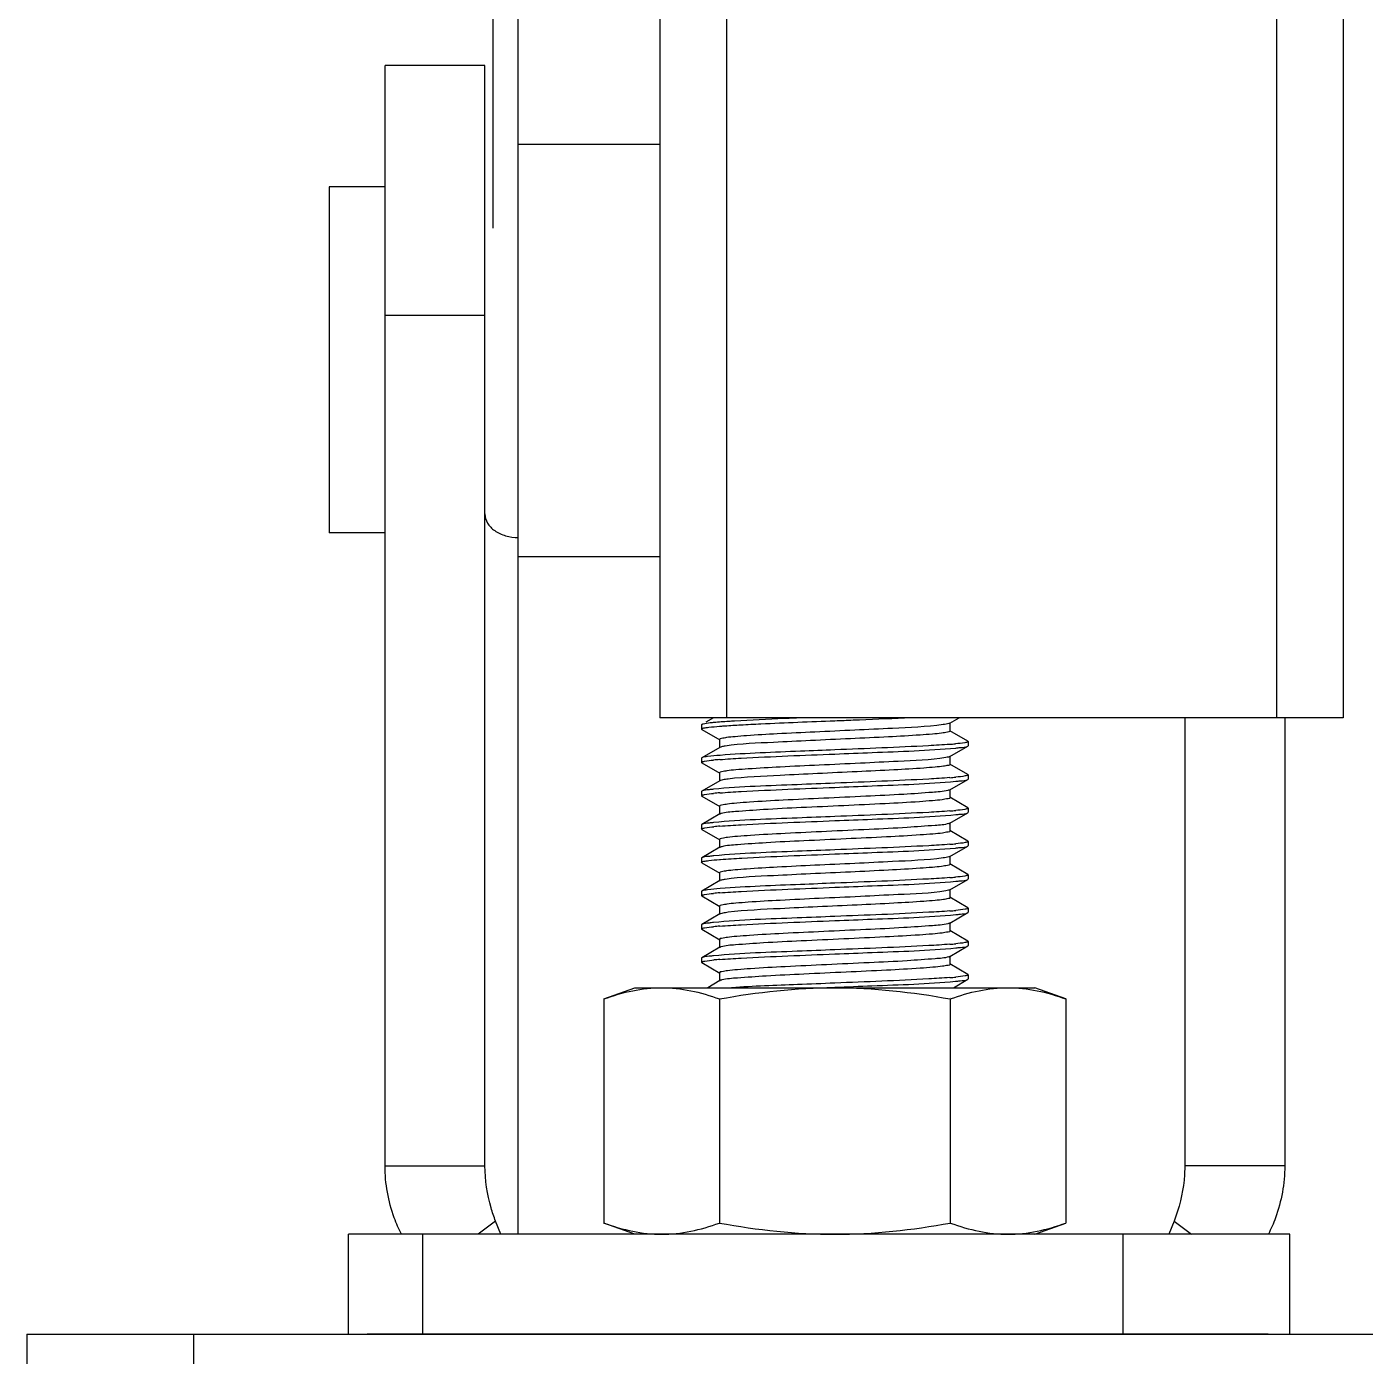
# Model space of a CAD drawing. Extents: x 27938 to 1042331, y -235042 to 1535213.
# Drawn here: x 700712 to 701427, y 752206 to 752916 of the extents above; entities that cross this region are included whole.
import ezdxf

# ---------------------------------------------------------------- set-up
doc = ezdxf.new("R2010")
doc.units = 0
doc.header["$LTSCALE"] = 1000
doc.header["$MEASUREMENT"] = 0

msp = doc.modelspace()

# ---------------------------------------------------------------- linework, layer by layer
at = {"linetype": 'Continuous'}
for p, q in [((700961.02, 752808.75), (700961.02, 755822.41)), ((701049.99, 755506.82), (701049.99, 752547.21)), ((701085.58, 755506.82), (701085.58, 752547.21)), ((701379.2, 755506.82), (701379.2, 752547.21)), ((701414.79, 755506.82), (701414.79, 752547.21)), ((700974.37, 752271.35), (700974.37, 753345.32)), ((700903.19, 752307.87), (700903.19, 752895.58)), ((700956.57, 752895.58), (700903.19, 752895.58)), ((700956.57, 752307.87), (700956.57, 752895.58)), ((701049.99, 752853.34), (700974.37, 752853.34)), ((700903.19, 752830.85), (700873.4, 752830.85)), ((700956.57, 752762.11), (700903.19, 752762.11)), ((700903.19, 752645.91), (700873.4, 752645.91)), ((701049.99, 752633.1), (700974.37, 752633.1)), ((701414.79, 752547.21), (701049.99, 752547.21)), ((701078.6, 752547.21), (701074.57, 752544.88)), ((701204.77, 752544.32), (701209.77, 752547.21)), ((701330.26, 752547.21), (701330.26, 752307.87)), ((701383.65, 752547.21), (701383.65, 752307.87)), ((701072.41, 752543.62), (701072.24, 752543.43)), ((701072.24, 752543.43), (701072.24, 752541.2)), ((701072.41, 752541.01), (701072.24, 752541.2)), ((701072.41, 752541.01), (701082.06, 752535.42)), ((701081.88, 752542.7), (701082.38, 752542.74)), ((701214.43, 752534.73), (701204.77, 752540.32)), ((701204.97, 752540.09), (701204.97, 752544.54)), ((701082.06, 752531.42), (701072.41, 752525.83)), ((701081.87, 752535.64), (701081.87, 752531.2)), ((701204.77, 752526.52), (701214.43, 752532.11)), ((701214.43, 752534.73), (701214.6, 752534.53)), ((701214.43, 752532.11), (701214.6, 752532.31)), ((701214.6, 752534.53), (701214.6, 752532.31)), ((701072.41, 752525.83), (701072.24, 752525.63)), ((701072.24, 752525.63), (701072.24, 752523.41)), ((701204.97, 752522.3), (701204.97, 752526.75)), ((701072.41, 752523.22), (701072.24, 752523.41)), ((701072.41, 752523.22), (701082.06, 752517.62)), ((701081.87, 752517.85), (701081.87, 752513.4)), ((701214.43, 752516.93), (701204.77, 752522.52)), ((701214.43, 752516.93), (701214.6, 752516.74)), ((701082.06, 752513.63), (701072.41, 752508.03)), ((701082.33, 752513.75), (701082.06, 752513.63)), ((701204.77, 752508.73), (701214.43, 752514.32)), ((701214.43, 752514.32), (701214.6, 752514.51)), ((701214.6, 752516.74), (701214.6, 752514.51)), ((701072.41, 752508.03), (701072.24, 752507.84)), ((701072.24, 752507.84), (701072.24, 752505.62)), ((701072.41, 752505.42), (701072.24, 752505.61)), ((701072.41, 752505.42), (701082.06, 752499.83)), ((701214.43, 752499.14), (701204.77, 752504.73)), ((701204.97, 752504.5), (701204.97, 752508.95)), ((701082.06, 752495.83), (701072.41, 752490.24)), ((701081.87, 752500.05), (701081.87, 752495.61)), ((701204.77, 752490.93), (701214.43, 752496.52)), ((701214.43, 752499.14), (701214.6, 752498.94)), ((701214.43, 752496.52), (701214.6, 752496.72)), ((701214.6, 752498.94), (701214.6, 752496.72)), ((701072.41, 752490.24), (701072.24, 752490.04)), ((701072.24, 752490.04), (701072.24, 752487.82)), ((701204.77, 752490.93), (701204.42, 752490.78)), ((701204.97, 752486.71), (701204.97, 752491.16)), ((701072.41, 752487.63), (701072.24, 752487.82)), ((701072.41, 752487.63), (701082.06, 752482.03)), ((701081.87, 752482.26), (701081.87, 752477.81)), ((701214.43, 752481.34), (701204.77, 752486.93)), ((701214.43, 752481.34), (701214.6, 752481.15)), ((701214.6, 752481.15), (701214.6, 752478.92)), ((701082.06, 752478.04), (701072.41, 752472.44)), ((701204.77, 752473.14), (701214.43, 752478.73)), ((701214.43, 752478.73), (701214.6, 752478.92)), ((701072.41, 752472.44), (701072.24, 752472.25)), ((701072.24, 752472.25), (701072.24, 752470.03)), ((701072.41, 752469.83), (701072.24, 752470.03)), ((701072.41, 752469.83), (701082.06, 752464.24)), ((701081.88, 752471.52), (701082.38, 752471.56)), ((701214.43, 752463.55), (701204.77, 752469.14)), ((701204.97, 752468.91), (701204.97, 752473.36)), ((701082.06, 752460.24), (701072.41, 752454.65)), ((701081.87, 752464.46), (701081.87, 752460.02)), ((701204.77, 752455.34), (701214.43, 752460.93)), ((701214.43, 752463.55), (701214.6, 752463.35)), ((701214.43, 752460.93), (701214.6, 752461.13)), ((701214.6, 752463.35), (701214.6, 752461.13)), ((701072.41, 752454.65), (701072.24, 752454.45)), ((701072.24, 752454.45), (701072.24, 752452.23)), ((701204.97, 752451.12), (701204.97, 752455.57)), ((701072.41, 752452.04), (701072.24, 752452.23)), ((701072.41, 752452.04), (701082.06, 752446.44)), ((701081.87, 752446.67), (701081.87, 752442.22)), ((701214.43, 752445.75), (701204.77, 752451.34)), ((701214.43, 752445.75), (701214.6, 752445.56)), ((701214.6, 752445.56), (701214.6, 752443.33)), ((701082.06, 752442.45), (701072.41, 752436.85)), ((701082.33, 752442.57), (701082.06, 752442.45)), ((701204.77, 752437.55), (701214.43, 752443.14)), ((701214.43, 752443.14), (701214.6, 752443.33)), ((701072.41, 752436.85), (701072.24, 752436.66)), ((701072.24, 752436.66), (701072.24, 752434.44)), ((701072.41, 752434.24), (701072.24, 752434.43)), ((701072.41, 752434.24), (701082.06, 752428.65)), ((701214.43, 752427.96), (701204.77, 752433.55)), ((701204.97, 752433.32), (701204.97, 752437.77)), ((701082.06, 752424.65), (701072.41, 752419.06)), ((701081.87, 752428.87), (701081.87, 752424.43)), ((701204.77, 752419.75), (701214.43, 752425.34)), ((701214.43, 752427.96), (701214.6, 752427.76)), ((701214.43, 752425.34), (701214.6, 752425.54)), ((701214.6, 752427.76), (701214.6, 752425.54)), ((701072.41, 752419.06), (701072.24, 752418.86)), ((701072.24, 752418.86), (701072.24, 752416.64)), ((701204.77, 752419.75), (701204.42, 752419.6)), ((701204.97, 752415.53), (701204.97, 752419.98)), ((701072.41, 752416.45), (701072.24, 752416.64)), ((701072.41, 752416.45), (701082.06, 752410.85)), ((701081.87, 752411.08), (701081.87, 752406.63)), ((701214.43, 752410.16), (701204.77, 752415.75)), ((701214.43, 752410.16), (701214.6, 752409.97)), ((701214.6, 752409.97), (701214.6, 752407.74)), ((701020.13, 752397.06), (701036.65, 752403.07)), ((701036.65, 752403.07), (701250.19, 752403.07)), ((701082.06, 752406.86), (701075.53, 752403.07)), ((701206.7, 752403.07), (701214.43, 752407.55)), ((701214.43, 752407.55), (701214.6, 752407.74)), ((701266.7, 752397.06), (701250.19, 752403.07)), ((701020.13, 752397.06), (701020.13, 752277.4)), ((701081.77, 752397.06), (701081.77, 752277.4)), ((701205.06, 752397.06), (701205.06, 752277.4)), ((701266.7, 752397.06), (701266.7, 752277.4)), ((700903.19, 752307.87), (700956.57, 752307.87)), ((701383.65, 752307.87), (701330.26, 752307.87)), ((700962.25, 752278.44), (700952.99, 752271.4)), ((700965.09, 752271.35), (700962.25, 752278.44)), ((701036.65, 752271.39), (701020.13, 752277.4)), ((701250.19, 752271.39), (701266.7, 752277.4)), ((701324.59, 752278.44), (701321.75, 752271.35)), ((701324.59, 752278.44), (701333.85, 752271.4)), ((701386.32, 752271.39), (700883.62, 752271.39)), ((700883.62, 752218), (700883.62, 752271.39)), ((700923.3, 752218), (700923.3, 752271.39)), ((701297.35, 752218), (701297.35, 752271.39)), ((701386.32, 752218), (701386.32, 752271.39)), ((700711.89, 752218), (700711.89, 752111.23)), ((700711.89, 752218), (701438.47, 752218)), ((700800.86, 752218), (700800.86, 752111.23))]:
    msp.add_line(p, q, dxfattribs=at)
msp.add_line((700873.4, 752830.85), (700873.4, 752645.91))
at = {"color": 7}
msp.add_line((701374.75, 752218), (700893.64, 752218), dxfattribs=at)
at = {"linetype": 'Continuous'}
for centre, radius, start, end in [((701188.75, 752739.13), 206.72, 274.45949, 275.27319), ((701097.13, 752330.26), 195.24, 94.44665, 95.44856), ((701189.15, 752716.48), 201.86, 274.45708, 275.34311), ((701097.25, 752311.03), 196.68, 94.45208, 95.42243), ((701189.11, 752699.15), 202.32, 274.45721, 275.33727), ((701097.64, 752288.54), 201.39, 94.4567, 95.35017), ((701203.08, 752494.67), 4.11, 287.90929, 289.04387), ((701085.24, 752469.06), 9.56, 103.46037, 104.3304), ((701189.34, 752678.68), 199.64, 274.45618, 275.37567), ((701188.75, 752667.95), 206.72, 274.45949, 275.27319), ((701097.13, 752259.08), 195.24, 94.44665, 95.44856), ((701189.15, 752645.3), 201.86, 274.45708, 275.34311), ((701097.25, 752239.85), 196.68, 94.45208, 95.42243), ((701189.11, 752627.97), 202.32, 274.45721, 275.33727), ((701097.64, 752217.36), 201.39, 94.4567, 95.35017), ((701203.08, 752423.49), 4.11, 287.90929, 289.04387), ((701085.24, 752397.88), 9.56, 103.46037, 104.3304), ((701189.34, 752607.5), 199.64, 274.45618, 275.37567)]:
    msp.add_arc(centre, radius, start, end, dxfattribs=at)
for points, knots in [([(700956.57, 752656.05), (700956.57, 752654.38), (700957.65, 752650.8), (700961.8, 752646.7), (700967.62, 752644.07), (700972.07, 752643.47), (700974.37, 752643.47)], [0, 0, 0, 0, 0.209483, 0.444656, 0.71201, 1, 1, 1, 1]), ([(701089.8, 752545.46), (701088.74, 752545.4), (701085.09, 752545.17), (701081.45, 752544.91), (701078.87, 752544.66)], [0, 0, 0, 0, 0.289976, 1, 1, 1, 1]), ([(701126.78, 752547.21), (701123.3, 752547.07), (701110.97, 752546.55), (701098.64, 752546), (701089.8, 752545.46)], [0, 0, 0, 0, 0.282306, 1, 1, 1, 1]), ([(701093.16, 752543.43), (701096.75, 752543.64), (701113.5, 752544.48), (701130.26, 752545.13), (701143.42, 752545.65)], [0, 0, 0, 0, 0.214557, 1, 1, 1, 1]), ([(701143.42, 752545.65), (701146.67, 752545.78), (701159.07, 752546.28), (701171.47, 752546.78), (701180.62, 752547.21)], [0, 0, 0, 0, 0.261922, 1, 1, 1, 1]), ([(701072.24, 752541.2), (701072.24, 752541.29), (701073.07, 752541.88), (701073.91, 752541.83), (701074.69, 752541.95)], [0, 0, 0, 0, 0.092798, 1, 1, 1, 1]), ([(701073.03, 752543.85), (701072.9, 752543.82), (701072.69, 752543.76), (701072.49, 752543.67), (701072.41, 752543.62)], [0, 0, 0, 0, 0.580864, 1, 1, 1, 1]), ([(701078.87, 752544.66), (701078.21, 752544.6), (701076.25, 752544.39), (701074.29, 752544.19), (701073.03, 752543.85)], [0, 0, 0, 0, 0.336916, 1, 1, 1, 1]), ([(701074.69, 752541.95), (701075.15, 752542.02), (701077.53, 752542.34), (701079.94, 752542.54), (701081.88, 752542.7)], [0, 0, 0, 0, 0.190958, 1, 1, 1, 1]), ([(701201.25, 752543.55), (701192.29, 752542.35), (701176.52, 752541.74), (701153.68, 752540.54), (701133.15, 752539.64), (701113.91, 752538.69), (701099.6, 752537.91), (701090.73, 752537.18), (701085.96, 752536.77), (701083.69, 752536.26), (701081.87, 752536), (701081.87, 752535.64)], [0, 0, 0, 0, 0.226556, 0.394464, 0.573122, 0.741029, 0.877994, 0.929534, 0.967621, 0.99116, 1, 1, 1, 1]), ([(701082.38, 752542.74), (701083.17, 752542.8), (701086.76, 752543.06), (701090.36, 752543.28), (701093.16, 752543.43)], [0, 0, 0, 0, 0.220114, 1, 1, 1, 1]), ([(701204.92, 752539.98), (701204.61, 752539.62), (701202.88, 752539.42), (701199.89, 752538.85), (701194.94, 752538.46), (701185.56, 752537.72), (701170.94, 752536.94), (701151.42, 752536), (701130.9, 752535.1), (701108.6, 752533.88), (701093.33, 752533.36), (701084.81, 752532.07)], [0, 0, 0, 0, 0.011937, 0.038615, 0.07957, 0.133598, 0.274096, 0.443272, 0.620779, 0.785256, 1, 1, 1, 1]), ([(701204.77, 752544.32), (701204.62, 752544.23), (701203.48, 752543.84), (701202.28, 752543.69), (701201.25, 752543.55)], [0, 0, 0, 0, 0.140461, 1, 1, 1, 1]), ([(701204.97, 752540.09), (701204.97, 752540.07), (701204.96, 752540.03), (701204.93, 752540), (701204.92, 752539.98)], [0, 0, 0, 0, 0.463467, 1, 1, 1, 1]), ([(701084.81, 752532.07), (701084.48, 752532.02), (701083.56, 752531.86), (701082.59, 752531.72), (701082.07, 752531.42)], [0, 0, 0, 0, 0.353551, 1, 1, 1, 1]), ([(701204.82, 752533.03), (701201.05, 752532.73), (701180.59, 752531.5), (701160.11, 752530.75), (701143.42, 752530.08)], [0, 0, 0, 0, 0.184619, 1, 1, 1, 1]), ([(701143.42, 752527.86), (701150.06, 752528.12), (701171.58, 752529.04), (701193.13, 752529.68), (701207.95, 752531.07)], [0, 0, 0, 0, 0.308711, 1, 1, 1, 1]), ([(701213.76, 752534.1), (701213.44, 752534.01), (701211.45, 752533.63), (701209.43, 752533.44), (701207.75, 752533.28)], [0, 0, 0, 0, 0.163149, 1, 1, 1, 1]), ([(701207.95, 752531.07), (701208.78, 752531.15), (701210.91, 752531.45), (701213.25, 752531.43), (701214.43, 752532.11)], [0, 0, 0, 0, 0.379419, 1, 1, 1, 1]), ([(701214.6, 752534.53), (701214.6, 752534.43), (701214.25, 752534.22), (701213.97, 752534.15), (701213.76, 752534.1)], [0, 0, 0, 0, 0.312916, 1, 1, 1, 1]), ([(701082.09, 752527.14), (701079.87, 752526.97), (701076.71, 752526.53), (701073.3, 752526.34), (701072.41, 752525.83)], [0, 0, 0, 0, 0.683777, 1, 1, 1, 1]), ([(701072.96, 752523.81), (701073.26, 752523.9), (701075.12, 752524.28), (701077.01, 752524.46), (701078.59, 752524.62)], [0, 0, 0, 0, 0.160861, 1, 1, 1, 1]), ([(701202.71, 752525.98), (701194.32, 752524.54), (701178.98, 752524.14), (701156.46, 752522.85), (701135.43, 752521.95), (701115.48, 752520.98), (701100.52, 752520.18), (701091.22, 752519.43), (701086.18, 752519.01), (701083.8, 752518.47), (701081.87, 752518.22), (701081.87, 752517.85)], [0, 0, 0, 0, 0.210773, 0.377666, 0.558838, 0.731273, 0.873076, 0.926648, 0.966309, 0.990838, 1, 1, 1, 1]), ([(701081.99, 752524.91), (701085.76, 752525.21), (701106.23, 752526.44), (701126.71, 752527.19), (701143.42, 752527.86)], [0, 0, 0, 0, 0.184504, 1, 1, 1, 1]), ([(701143.42, 752530.08), (701137.33, 752529.84), (701116.88, 752529), (701096.42, 752528.27), (701082.09, 752527.14)], [0, 0, 0, 0, 0.297814, 1, 1, 1, 1]), ([(701204.77, 752526.52), (701204.54, 752526.39), (701203.84, 752526.19), (701203.15, 752526.05), (701202.71, 752525.98)], [0, 0, 0, 0, 0.374139, 1, 1, 1, 1]), ([(701072.24, 752523.41), (701072.24, 752523.5), (701072.53, 752523.7), (701072.78, 752523.76), (701072.96, 752523.81)], [0, 0, 0, 0, 0.319044, 1, 1, 1, 1]), ([(701204.97, 752522.3), (701204.96, 752521.95), (701203.2, 752521.69), (701200.98, 752521.19), (701196.34, 752520.78), (701187.69, 752520.06), (701173.7, 752519.29), (701154.83, 752518.36), (701134.56, 752517.46), (701111.61, 752516.29), (701095.65, 752515.62), (701086.44, 752514.5)], [0, 0, 0, 0, 0.008683, 0.031763, 0.069103, 0.119686, 0.254361, 0.420111, 0.597552, 0.765912, 1, 1, 1, 1]), ([(701143.42, 752512.29), (701136.72, 752512.02), (701115.11, 752511.1), (701093.45, 752510.48), (701078.59, 752509.05)], [0, 0, 0, 0, 0.309919, 1, 1, 1, 1]), ([(701081.98, 752507.11), (701085.75, 752507.41), (701106.22, 752508.65), (701126.71, 752509.4), (701143.42, 752510.06)], [0, 0, 0, 0, 0.184493, 1, 1, 1, 1]), ([(701086.44, 752514.5), (701085.97, 752514.44), (701084.59, 752514.25), (701083.19, 752514.07), (701082.33, 752513.75)], [0, 0, 0, 0, 0.341642, 1, 1, 1, 1]), ([(701204.84, 752515.24), (701201.07, 752514.94), (701180.61, 752513.7), (701160.12, 752512.95), (701143.42, 752512.29)], [0, 0, 0, 0, 0.184538, 1, 1, 1, 1]), ([(701143.42, 752510.06), (701150.06, 752510.33), (701171.57, 752511.24), (701193.11, 752511.88), (701207.93, 752513.28)], [0, 0, 0, 0, 0.308641, 1, 1, 1, 1]), ([(701207.93, 752513.28), (701208.76, 752513.36), (701210.91, 752513.66), (701213.25, 752513.63), (701214.43, 752514.32)], [0, 0, 0, 0, 0.379512, 1, 1, 1, 1]), ([(701213.87, 752516.33), (701213.56, 752516.25), (701211.61, 752515.85), (701209.62, 752515.66), (701207.95, 752515.5)], [0, 0, 0, 0, 0.159502, 1, 1, 1, 1]), ([(701214.6, 752516.74), (701214.6, 752516.65), (701214.3, 752516.45), (701214.06, 752516.38), (701213.87, 752516.33)], [0, 0, 0, 0, 0.318137, 1, 1, 1, 1]), ([(701072.24, 752505.61), (701072.24, 752505.71), (701072.53, 752505.9), (701072.78, 752505.97), (701072.97, 752506.02)], [0, 0, 0, 0, 0.318595, 1, 1, 1, 1]), ([(701078.59, 752509.05), (701077.8, 752508.97), (701075.76, 752508.68), (701073.53, 752508.69), (701072.41, 752508.03)], [0, 0, 0, 0, 0.378482, 1, 1, 1, 1]), ([(701072.97, 752506.02), (701073.26, 752506.1), (701075.15, 752506.49), (701077.06, 752506.67), (701078.66, 752506.83)], [0, 0, 0, 0, 0.160696, 1, 1, 1, 1]), ([(701203.81, 752508.4), (701201.09, 752507.75), (701193.15, 752507.2), (701178.55, 752506.14), (701159.18, 752505.23), (701137.71, 752504.25), (701117.06, 752503.27), (701101.47, 752502.44), (701091.71, 752501.67), (701086.41, 752501.25), (701083.91, 752500.69), (701081.87, 752500.44), (701081.87, 752500.05)], [0, 0, 0, 0, 0.068576, 0.194029, 0.359725, 0.543506, 0.720761, 0.867753, 0.923531, 0.964877, 0.99049, 1, 1, 1, 1]), ([(701204.96, 752504.5), (701204.96, 752504.11), (701202.87, 752503.87), (701200.3, 752503.29), (701194.87, 752502.86), (701184.89, 752502.08), (701168.97, 752501.25), (701147.98, 752500.26), (701126.31, 752499.25), (701106.96, 752498.37), (701092.73, 752497.23), (701085.08, 752496.78), (701082.61, 752496.04)], [0, 0, 0, 0, 0.009703, 0.035887, 0.07813, 0.135078, 0.284815, 0.464601, 0.649729, 0.81476, 0.937049, 1, 1, 1, 1]), ([(701204.77, 752508.73), (701204.65, 752508.66), (701204.33, 752508.54), (701204.01, 752508.45), (701203.81, 752508.4)], [0, 0, 0, 0, 0.406881, 1, 1, 1, 1]), ([(701082.61, 752496.04), (701082.5, 752496.01), (701082.32, 752495.95), (701082.14, 752495.87), (701082.06, 752495.83)], [0, 0, 0, 0, 0.569522, 1, 1, 1, 1]), ([(701204.84, 752497.44), (701201.07, 752497.14), (701180.6, 752495.91), (701160.12, 752495.16), (701143.42, 752494.49)], [0, 0, 0, 0, 0.184553, 1, 1, 1, 1]), ([(701143.42, 752492.27), (701150.08, 752492.53), (701171.62, 752493.45), (701193.21, 752494.08), (701208.04, 752495.49)], [0, 0, 0, 0, 0.309073, 1, 1, 1, 1]), ([(701213.78, 752498.51), (701213.47, 752498.43), (701211.53, 752498.05), (701209.57, 752497.86), (701207.93, 752497.71)], [0, 0, 0, 0, 0.163341, 1, 1, 1, 1]), ([(701208.04, 752495.49), (701208.86, 752495.57), (701210.96, 752495.87), (701213.27, 752495.85), (701214.43, 752496.52)], [0, 0, 0, 0, 0.379133, 1, 1, 1, 1]), ([(701214.6, 752498.94), (701214.59, 752498.84), (701214.26, 752498.64), (701213.99, 752498.57), (701213.78, 752498.51)], [0, 0, 0, 0, 0.314295, 1, 1, 1, 1]), ([(701072.24, 752487.82), (701072.24, 752487.92), (701072.56, 752488.12), (701072.82, 752488.19), (701073.03, 752488.24)], [0, 0, 0, 0, 0.315177, 1, 1, 1, 1]), ([(701078.66, 752491.26), (701077.87, 752491.18), (701075.8, 752490.89), (701073.54, 752490.9), (701072.41, 752490.24)], [0, 0, 0, 0, 0.378727, 1, 1, 1, 1]), ([(701073.03, 752488.24), (701073.34, 752488.32), (701075.27, 752488.71), (701077.23, 752488.9), (701078.87, 752489.05)], [0, 0, 0, 0, 0.16229, 1, 1, 1, 1]), ([(701143.42, 752494.49), (701136.73, 752494.23), (701115.14, 752493.3), (701093.52, 752492.68), (701078.66, 752491.26)], [0, 0, 0, 0, 0.309586, 1, 1, 1, 1]), ([(701204.34, 752490.75), (701201.96, 752489.98), (701194.39, 752489.59), (701180.29, 752488.4), (701160.96, 752487.54), (701139.23, 752486.51), (701118.12, 752485.52), (701102.1, 752484.69), (701092.05, 752483.9), (701086.57, 752483.48), (701083.99, 752482.9), (701081.87, 752482.66), (701081.87, 752482.26)], [0, 0, 0, 0, 0.061098, 0.182334, 0.347135, 0.532706, 0.713328, 0.863975, 0.921317, 0.963856, 0.990226, 1, 1, 1, 1]), ([(701081.99, 752489.32), (701085.77, 752489.62), (701106.23, 752490.86), (701126.72, 752491.6), (701143.42, 752492.27)], [0, 0, 0, 0, 0.184541, 1, 1, 1, 1]), ([(701204.96, 752486.71), (701204.97, 752486.32), (701202.92, 752486.08), (701200.42, 752485.51), (701195.12, 752485.09), (701185.36, 752484.32), (701169.76, 752483.5), (701149.11, 752482.52), (701127.63, 752481.53), (701108.27, 752480.62), (701093.67, 752479.56), (701085.74, 752479.01), (701083.02, 752478.36)], [0, 0, 0, 0, 0.009517, 0.035128, 0.076492, 0.132277, 0.279305, 0.456588, 0.640385, 0.806077, 0.931494, 1, 1, 1, 1]), ([(701214.6, 752481.15), (701214.6, 752481.06), (701214.31, 752480.86), (701214.07, 752480.8), (701213.89, 752480.75)], [0, 0, 0, 0, 0.319254, 1, 1, 1, 1]), ([(701143.42, 752476.7), (701136.77, 752476.43), (701115.25, 752475.52), (701093.69, 752474.88), (701078.87, 752473.48)], [0, 0, 0, 0, 0.308784, 1, 1, 1, 1]), ([(701082.88, 752478.32), (701082.71, 752478.28), (701082.44, 752478.2), (701082.17, 752478.1), (701082.07, 752478.04)], [0, 0, 0, 0, 0.585672, 1, 1, 1, 1]), ([(701082.38, 752471.56), (701086.16, 752471.85), (701106.49, 752473.07), (701126.85, 752473.81), (701143.42, 752474.47)], [0, 0, 0, 0, 0.186017, 1, 1, 1, 1]), ([(701204.85, 752479.65), (701201.08, 752479.35), (701180.61, 752478.11), (701160.12, 752477.36), (701143.42, 752476.7)], [0, 0, 0, 0, 0.184509, 1, 1, 1, 1]), ([(701143.42, 752474.47), (701150.02, 752474.74), (701171.47, 752475.65), (701192.95, 752476.29), (701207.75, 752477.67)], [0, 0, 0, 0, 0.307895, 1, 1, 1, 1]), ([(701207.75, 752477.67), (701208.6, 752477.75), (701210.8, 752478.06), (701213.22, 752478.03), (701214.43, 752478.73)], [0, 0, 0, 0, 0.380051, 1, 1, 1, 1]), ([(701213.89, 752480.75), (701213.59, 752480.66), (701211.65, 752480.26), (701209.69, 752480.08), (701208.04, 752479.92)], [0, 0, 0, 0, 0.159053, 1, 1, 1, 1]), ([(701072.24, 752470.03), (701072.24, 752470.11), (701073.07, 752470.7), (701073.91, 752470.65), (701074.69, 752470.77)], [0, 0, 0, 0, 0.092798, 1, 1, 1, 1]), ([(701078.87, 752473.48), (701078.04, 752473.4), (701075.91, 752473.1), (701073.58, 752473.12), (701072.41, 752472.44)], [0, 0, 0, 0, 0.379378, 1, 1, 1, 1]), ([(701074.69, 752470.77), (701075.15, 752470.84), (701077.53, 752471.16), (701079.94, 752471.36), (701081.88, 752471.52)], [0, 0, 0, 0, 0.190958, 1, 1, 1, 1]), ([(701201.25, 752472.37), (701192.29, 752471.17), (701176.52, 752470.56), (701153.68, 752469.36), (701133.15, 752468.46), (701113.91, 752467.51), (701099.6, 752466.73), (701090.73, 752466), (701085.96, 752465.59), (701083.69, 752465.08), (701081.87, 752464.82), (701081.87, 752464.46)], [0, 0, 0, 0, 0.226556, 0.394464, 0.573122, 0.741029, 0.877994, 0.929534, 0.967621, 0.99116, 1, 1, 1, 1]), ([(701204.92, 752468.8), (701204.61, 752468.44), (701202.88, 752468.24), (701199.89, 752467.67), (701194.94, 752467.28), (701185.56, 752466.54), (701170.94, 752465.76), (701151.42, 752464.82), (701130.9, 752463.92), (701108.6, 752462.7), (701093.33, 752462.18), (701084.81, 752460.89)], [0, 0, 0, 0, 0.011937, 0.038615, 0.07957, 0.133598, 0.274096, 0.443272, 0.620779, 0.785256, 1, 1, 1, 1]), ([(701204.77, 752473.14), (701204.62, 752473.05), (701203.48, 752472.66), (701202.28, 752472.51), (701201.25, 752472.37)], [0, 0, 0, 0, 0.140461, 1, 1, 1, 1]), ([(701204.97, 752468.91), (701204.97, 752468.89), (701204.96, 752468.85), (701204.93, 752468.82), (701204.92, 752468.8)], [0, 0, 0, 0, 0.463467, 1, 1, 1, 1]), ([(701084.81, 752460.89), (701084.48, 752460.84), (701083.56, 752460.68), (701082.59, 752460.54), (701082.07, 752460.24)], [0, 0, 0, 0, 0.353551, 1, 1, 1, 1]), ([(701204.82, 752461.85), (701201.05, 752461.55), (701180.59, 752460.32), (701160.11, 752459.57), (701143.42, 752458.9)], [0, 0, 0, 0, 0.184619, 1, 1, 1, 1]), ([(701143.42, 752456.68), (701150.06, 752456.94), (701171.58, 752457.86), (701193.13, 752458.5), (701207.95, 752459.89)], [0, 0, 0, 0, 0.308711, 1, 1, 1, 1]), ([(701213.76, 752462.92), (701213.44, 752462.83), (701211.45, 752462.45), (701209.43, 752462.26), (701207.75, 752462.1)], [0, 0, 0, 0, 0.163149, 1, 1, 1, 1]), ([(701207.95, 752459.89), (701208.78, 752459.97), (701210.91, 752460.27), (701213.25, 752460.25), (701214.43, 752460.93)], [0, 0, 0, 0, 0.379419, 1, 1, 1, 1]), ([(701214.6, 752463.35), (701214.6, 752463.25), (701214.25, 752463.04), (701213.97, 752462.97), (701213.76, 752462.92)], [0, 0, 0, 0, 0.312916, 1, 1, 1, 1]), ([(701072.24, 752452.23), (701072.24, 752452.32), (701072.53, 752452.52), (701072.78, 752452.58), (701072.96, 752452.63)], [0, 0, 0, 0, 0.319044, 1, 1, 1, 1]), ([(701082.09, 752455.96), (701079.87, 752455.79), (701076.71, 752455.35), (701073.3, 752455.16), (701072.41, 752454.65)], [0, 0, 0, 0, 0.683777, 1, 1, 1, 1]), ([(701072.96, 752452.63), (701073.26, 752452.72), (701075.12, 752453.1), (701077.01, 752453.28), (701078.59, 752453.44)], [0, 0, 0, 0, 0.160861, 1, 1, 1, 1]), ([(701202.71, 752454.8), (701194.32, 752453.36), (701178.98, 752452.96), (701156.46, 752451.67), (701135.43, 752450.77), (701115.48, 752449.8), (701100.52, 752449), (701091.22, 752448.25), (701086.18, 752447.83), (701083.8, 752447.29), (701081.87, 752447.04), (701081.87, 752446.67)], [0, 0, 0, 0, 0.210773, 0.377666, 0.558838, 0.731273, 0.873076, 0.926648, 0.966309, 0.990838, 1, 1, 1, 1]), ([(701081.99, 752453.73), (701085.76, 752454.03), (701106.23, 752455.27), (701126.71, 752456.01), (701143.42, 752456.68)], [0, 0, 0, 0, 0.184504, 1, 1, 1, 1]), ([(701143.42, 752458.9), (701137.33, 752458.66), (701116.88, 752457.82), (701096.42, 752457.09), (701082.09, 752455.96)], [0, 0, 0, 0, 0.297814, 1, 1, 1, 1]), ([(701204.77, 752455.34), (701204.54, 752455.21), (701203.84, 752455.01), (701203.15, 752454.87), (701202.71, 752454.8)], [0, 0, 0, 0, 0.374139, 1, 1, 1, 1]), ([(701204.97, 752451.12), (701204.96, 752450.77), (701203.2, 752450.51), (701200.98, 752450.01), (701196.34, 752449.6), (701187.69, 752448.88), (701173.7, 752448.11), (701154.83, 752447.18), (701134.56, 752446.28), (701111.61, 752445.11), (701095.65, 752444.44), (701086.44, 752443.32)], [0, 0, 0, 0, 0.008683, 0.031763, 0.069103, 0.119686, 0.254361, 0.420111, 0.597552, 0.765912, 1, 1, 1, 1]), ([(701214.6, 752445.56), (701214.6, 752445.47), (701214.3, 752445.27), (701214.06, 752445.2), (701213.87, 752445.15)], [0, 0, 0, 0, 0.318137, 1, 1, 1, 1]), ([(701143.42, 752441.11), (701136.72, 752440.84), (701115.11, 752439.92), (701093.45, 752439.3), (701078.59, 752437.87)], [0, 0, 0, 0, 0.309919, 1, 1, 1, 1]), ([(701081.98, 752435.93), (701085.75, 752436.23), (701106.22, 752437.47), (701126.71, 752438.22), (701143.42, 752438.88)], [0, 0, 0, 0, 0.184493, 1, 1, 1, 1]), ([(701086.44, 752443.32), (701085.97, 752443.26), (701084.59, 752443.07), (701083.19, 752442.89), (701082.33, 752442.57)], [0, 0, 0, 0, 0.341642, 1, 1, 1, 1]), ([(701204.84, 752444.06), (701201.07, 752443.76), (701180.61, 752442.52), (701160.12, 752441.77), (701143.42, 752441.11)], [0, 0, 0, 0, 0.184538, 1, 1, 1, 1]), ([(701143.42, 752438.88), (701150.06, 752439.15), (701171.57, 752440.06), (701193.11, 752440.7), (701207.93, 752442.1)], [0, 0, 0, 0, 0.308641, 1, 1, 1, 1]), ([(701207.93, 752442.1), (701208.76, 752442.18), (701210.91, 752442.48), (701213.25, 752442.45), (701214.43, 752443.14)], [0, 0, 0, 0, 0.379512, 1, 1, 1, 1]), ([(701213.87, 752445.15), (701213.56, 752445.07), (701211.61, 752444.67), (701209.62, 752444.48), (701207.95, 752444.32)], [0, 0, 0, 0, 0.159502, 1, 1, 1, 1]), ([(701072.24, 752434.43), (701072.24, 752434.53), (701072.53, 752434.72), (701072.78, 752434.79), (701072.97, 752434.84)], [0, 0, 0, 0, 0.318595, 1, 1, 1, 1]), ([(701078.59, 752437.87), (701077.8, 752437.79), (701075.76, 752437.5), (701073.53, 752437.51), (701072.41, 752436.85)], [0, 0, 0, 0, 0.378482, 1, 1, 1, 1]), ([(701072.97, 752434.84), (701073.26, 752434.92), (701075.15, 752435.31), (701077.06, 752435.49), (701078.66, 752435.65)], [0, 0, 0, 0, 0.160696, 1, 1, 1, 1]), ([(701203.81, 752437.22), (701201.09, 752436.57), (701193.15, 752436.02), (701178.55, 752434.96), (701159.18, 752434.06), (701137.71, 752433.07), (701117.06, 752432.09), (701101.47, 752431.26), (701091.71, 752430.49), (701086.41, 752430.07), (701083.91, 752429.51), (701081.87, 752429.26), (701081.87, 752428.87)], [0, 0, 0, 0, 0.068576, 0.194029, 0.359725, 0.543506, 0.720761, 0.867753, 0.923531, 0.964877, 0.99049, 1, 1, 1, 1]), ([(701204.96, 752433.32), (701204.96, 752432.93), (701202.87, 752432.69), (701200.3, 752432.11), (701194.87, 752431.68), (701184.89, 752430.9), (701168.97, 752430.07), (701147.98, 752429.08), (701126.31, 752428.07), (701106.96, 752427.19), (701092.73, 752426.05), (701085.08, 752425.6), (701082.61, 752424.86)], [0, 0, 0, 0, 0.009703, 0.035887, 0.07813, 0.135078, 0.284815, 0.464601, 0.649729, 0.81476, 0.937049, 1, 1, 1, 1]), ([(701204.77, 752437.55), (701204.65, 752437.48), (701204.33, 752437.36), (701204.01, 752437.27), (701203.81, 752437.22)], [0, 0, 0, 0, 0.406881, 1, 1, 1, 1]), ([(701082.61, 752424.86), (701082.5, 752424.83), (701082.32, 752424.77), (701082.14, 752424.69), (701082.06, 752424.65)], [0, 0, 0, 0, 0.569522, 1, 1, 1, 1]), ([(701204.84, 752426.26), (701201.07, 752425.96), (701180.6, 752424.73), (701160.12, 752423.98), (701143.42, 752423.31)], [0, 0, 0, 0, 0.184553, 1, 1, 1, 1]), ([(701143.42, 752421.09), (701150.08, 752421.35), (701171.62, 752422.27), (701193.21, 752422.9), (701208.04, 752424.31)], [0, 0, 0, 0, 0.309073, 1, 1, 1, 1]), ([(701213.78, 752427.33), (701213.47, 752427.25), (701211.53, 752426.87), (701209.57, 752426.68), (701207.93, 752426.53)], [0, 0, 0, 0, 0.163341, 1, 1, 1, 1]), ([(701208.04, 752424.31), (701208.86, 752424.39), (701210.96, 752424.69), (701213.27, 752424.67), (701214.43, 752425.34)], [0, 0, 0, 0, 0.379133, 1, 1, 1, 1]), ([(701214.6, 752427.76), (701214.59, 752427.66), (701214.26, 752427.46), (701213.99, 752427.39), (701213.78, 752427.33)], [0, 0, 0, 0, 0.314295, 1, 1, 1, 1]), ([(701072.24, 752416.64), (701072.24, 752416.74), (701072.56, 752416.94), (701072.82, 752417.01), (701073.03, 752417.06)], [0, 0, 0, 0, 0.315177, 1, 1, 1, 1]), ([(701078.66, 752420.08), (701077.87, 752420), (701075.8, 752419.71), (701073.54, 752419.72), (701072.41, 752419.06)], [0, 0, 0, 0, 0.378727, 1, 1, 1, 1]), ([(701073.03, 752417.06), (701073.34, 752417.14), (701075.27, 752417.53), (701077.23, 752417.72), (701078.87, 752417.87)], [0, 0, 0, 0, 0.16229, 1, 1, 1, 1]), ([(701143.42, 752423.31), (701136.73, 752423.05), (701115.14, 752422.12), (701093.52, 752421.5), (701078.66, 752420.08)], [0, 0, 0, 0, 0.309586, 1, 1, 1, 1]), ([(701204.34, 752419.57), (701201.96, 752418.8), (701194.39, 752418.41), (701180.29, 752417.22), (701160.96, 752416.36), (701139.23, 752415.33), (701118.12, 752414.34), (701102.1, 752413.51), (701092.05, 752412.72), (701086.57, 752412.3), (701083.99, 752411.72), (701081.87, 752411.48), (701081.87, 752411.08)], [0, 0, 0, 0, 0.061098, 0.182334, 0.347135, 0.532706, 0.713328, 0.863975, 0.921317, 0.963856, 0.990226, 1, 1, 1, 1]), ([(701081.99, 752418.14), (701085.77, 752418.44), (701106.23, 752419.68), (701126.72, 752420.42), (701143.42, 752421.09)], [0, 0, 0, 0, 0.184541, 1, 1, 1, 1]), ([(701204.96, 752415.53), (701204.97, 752415.14), (701202.92, 752414.9), (701200.42, 752414.33), (701195.12, 752413.91), (701185.36, 752413.14), (701169.76, 752412.32), (701149.11, 752411.34), (701127.63, 752410.35), (701108.27, 752409.44), (701093.67, 752408.38), (701085.74, 752407.83), (701083.02, 752407.18)], [0, 0, 0, 0, 0.009517, 0.035128, 0.076492, 0.132277, 0.279305, 0.456588, 0.640385, 0.806077, 0.931494, 1, 1, 1, 1]), ([(701213.89, 752409.57), (701213.59, 752409.48), (701211.65, 752409.08), (701209.69, 752408.9), (701208.04, 752408.74)], [0, 0, 0, 0, 0.159053, 1, 1, 1, 1]), ([(701214.6, 752409.97), (701214.6, 752409.88), (701214.31, 752409.68), (701214.07, 752409.62), (701213.89, 752409.57)], [0, 0, 0, 0, 0.319254, 1, 1, 1, 1]), ([(701020.13, 752397.06), (701025.13, 752398.88), (701035.23, 752401.91), (701045.77, 752403.07), (701050.95, 752403.07)], [0, 0, 0, 0, 0.506411, 1, 1, 1, 1]), ([(701050.95, 752403.07), (701056.14, 752403.07), (701066.67, 752401.91), (701076.77, 752398.88), (701081.77, 752397.06)], [0, 0, 0, 0, 0.493589, 1, 1, 1, 1]), ([(701082.88, 752407.14), (701082.71, 752407.1), (701082.44, 752407.02), (701082.17, 752406.92), (701082.07, 752406.86)], [0, 0, 0, 0, 0.585672, 1, 1, 1, 1]), ([(701143.42, 752405.52), (701136.77, 752405.25), (701118.4, 752404.47), (701100, 752403.89), (701088.29, 752403.07)], [0, 0, 0, 0, 0.3087844, 0.853737, 0.853737, 0.853737, 0.853737]), ([(701204.85, 752408.47), (701201.08, 752408.17), (701180.61, 752406.93), (701160.12, 752406.18), (701143.42, 752405.52)], [0, 0, 0, 0, 0.184509, 1, 1, 1, 1]), ([(701143.42, 752403.29), (701150.02, 752403.56), (701171.47, 752404.47), (701192.95, 752405.11), (701207.75, 752406.49)], [0, 0, 0, 0, 0.307895, 1, 1, 1, 1]), ([(701205.06, 752397.06), (701210.06, 752398.88), (701220.17, 752401.91), (701230.7, 752403.07), (701235.88, 752403.07)], [0, 0, 0, 0, 0.506411, 1, 1, 1, 1]), ([(701207.75, 752406.49), (701208.6, 752406.57), (701210.8, 752406.88), (701213.22, 752406.85), (701214.43, 752407.55)], [0, 0, 0, 0, 0.380051, 1, 1, 1, 1]), ([(701235.88, 752403.07), (701241.07, 752403.07), (701251.6, 752401.91), (701261.7, 752398.88), (701266.7, 752397.06)], [0, 0, 0, 0, 0.493589, 1, 1, 1, 1]), ([(701204.97, 752397.73), (701204.97, 752397.71), (701204.96, 752397.67), (701204.93, 752397.64), (701204.92, 752397.62)], [0, 0, 0, 0, 0.463467, 1, 1, 1, 1]), ([(700911.93, 752271.39), (700910.51, 752274.24), (700905.52, 752285.78), (700903.19, 752298.49), (700903.19, 752307.87)], [0, 0, 0, 0, 0.253543, 1, 1, 1, 1]), ([(700962.25, 752278.44), (700961.35, 752280.74), (700958.08, 752290.22), (700956.57, 752300.31), (700956.57, 752307.87)], [0, 0, 0, 0, 0.246008, 1, 1, 1, 1]), ([(701330.26, 752307.87), (701330.26, 752305.33), (701329.77, 752295.31), (701327.32, 752285.41), (701324.59, 752278.44)], [0, 0, 0, 0, 0.253697, 1, 1, 1, 1]), ([(701383.65, 752307.87), (701383.65, 752298.49), (701381.32, 752285.78), (701376.33, 752274.24), (701374.91, 752271.39)], [0, 0, 0, 0, 0.746457, 1, 1, 1, 1]), ([(701020.13, 752277.4), (701025.13, 752275.58), (701035.23, 752272.55), (701045.77, 752271.39), (701050.95, 752271.39)], [0, 0, 0, 0, 0.506411, 1, 1, 1, 1]), ([(701050.95, 752271.39), (701056.14, 752271.39), (701066.67, 752272.55), (701076.77, 752275.58), (701081.77, 752277.4)], [0, 0, 0, 0, 0.493589, 1, 1, 1, 1]), ([(701205.06, 752277.4), (701210.06, 752275.58), (701220.17, 752272.55), (701230.7, 752271.39), (701235.88, 752271.39)], [0, 0, 0, 0, 0.506411, 1, 1, 1, 1]), ([(701235.88, 752271.39), (701241.07, 752271.39), (701251.6, 752272.55), (701261.7, 752275.58), (701266.7, 752277.4)], [0, 0, 0, 0, 0.493589, 1, 1, 1, 1])]:
    msp.add_open_spline(points, degree=3, knots=knots, dxfattribs=at)
for points in [[(701081.77, 752397.06), (701102.09, 752400.76), (701122.77, 752403.07), (701143.42, 752403.07)], [(701137.79, 752403.07), (701139.67, 752403.15), (701141.54, 752403.22), (701143.42, 752403.29)], [(701143.42, 752403.07), (701164.06, 752403.07), (701184.75, 752400.76), (701205.06, 752397.06)], [(701081.77, 752277.4), (701102.09, 752273.7), (701122.77, 752271.39), (701143.42, 752271.39)], [(701143.42, 752271.39), (701164.06, 752271.39), (701184.75, 752273.7), (701205.06, 752277.4)]]:
    msp.add_open_spline(points, degree=3, dxfattribs=at)

doc.saveas('drawing.dxf')
